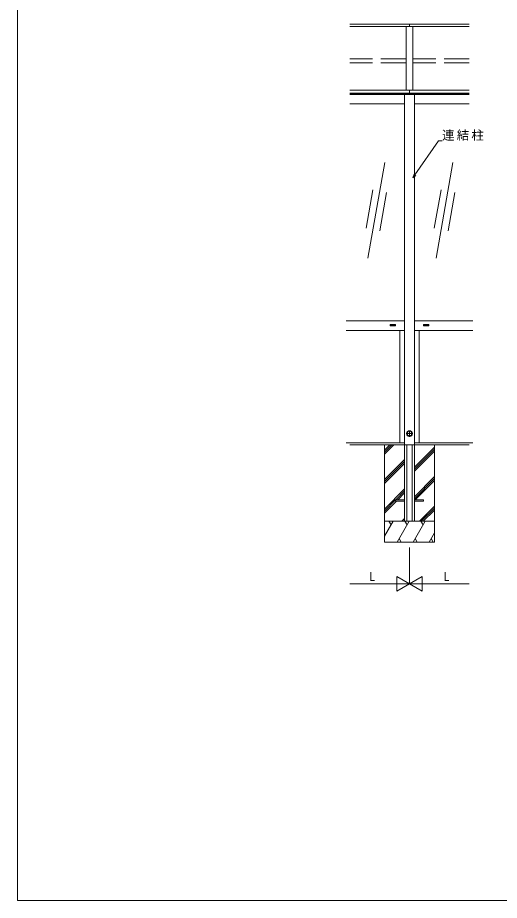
# Model space of a CAD drawing. Units: millimetres, scale not verified. Extents: x -7920 to 7920, y -12800 to 12773.
# Drawn here: x -7920 to -4457, y -12800 to -6458 of the extents above; entities that cross this region are included whole.
import ezdxf
from ezdxf.enums import TextEntityAlignment as Align

# ---------------------------------------------------------------- set-up
doc = ezdxf.new("R2010")
doc.units = ezdxf.units.MM
doc.header["$LTSCALE"] = 60
doc.linetypes.add('USER1', pattern=[4, 3, -1])
doc.linetypes.add('USER2', pattern=[13, 10, -1, 1, -1])
for name, color, linetype, lineweight in [('0-2_YKK_ZWAK', 7, 'Continuous', 18), ('0-3_YKK_A1', 4, 'Continuous', 18), ('0-4_YKK_D', 6, 'Continuous', 18), ('0-5_YKK_Z1', 7, 'Continuous', 18)]:
    doc.layers.add(name, color=color, linetype=linetype, lineweight=lineweight)
doc.styles.add('ＭＳ ゴシック', font='')
doc.styles.get('ＭＳ ゴシック').set_extended_font_data('MS Gothic')

msp = doc.modelspace()

# ---------------------------------------------------------------- linework, layer by layer
at = {"layer": '0-2_YKK_ZWAK'}
for p, q in [((-7920, -12800), (-7920, 12160)), ((7920, -12800), (-7920, -12800))]:
    msp.add_line(p, q, dxfattribs=at)
at = {"layer": '0-3_YKK_A1'}
for p, q in [((-4673.34, -6505.7), (-5533.34, -6505.7)), ((-4673.34, -6521.71), (-5533.34, -6521.71)), ((-5128.34, -6521.71), (-5128.34, -6979.07)), ((-5103.34, -6505.7), (-5103.34, -6521.71)), ((-5078.34, -6521.71), (-5078.34, -6979.07)), ((-5533.34, -6979.07), (-4673.34, -6979.07)), ((-4673.34, -7001.94), (-5533.34, -7001.94)), ((-4673.34, -7005.94), (-5533.34, -7005.94)), ((-4673.34, -7009.94), (-5533.34, -7009.94)), ((-5138.34, -7009.94), (-5138.34, -10076.94)), ((-5103.34, -6979.07), (-5103.34, -7001.94)), ((-5075.84, -7001.94), (-5075.84, -7009.94)), ((-5068.34, -7009.94), (-5068.34, -10076.94)), ((-5138.34, -7076.94), (-5533.34, -7076.94)), ((-4673.34, -7076.94), (-5068.34, -7076.94)), ((-5280.74, -7498.08), (-5402.3, -8187.45)), ((-4790.74, -7498.08), (-4912.3, -8187.45)), ((-5366.45, -7696.21), (-5415.07, -7971.96)), ((-5267.97, -7713.58), (-5316.59, -7989.32)), ((-4876.45, -7696.21), (-4925.07, -7971.96)), ((-4777.97, -7713.58), (-4826.59, -7989.32)), ((-5138.34, -8636.94), (-5558.34, -8636.94)), ((-5242.34, -8670.74), (-5242.34, -8664.94)), ((-5241.34, -8663.94), (-5204.34, -8663.94)), ((-5238.34, -8671.74), (-5241.34, -8671.74)), ((-5238.34, -8671.74), (-5238.34, -8665.84)), ((-5238.34, -8665.84), (-5207.34, -8665.84)), ((-5207.39, -8666.14), (-5238.29, -8666.14)), ((-5238.29, -8671.64), (-5238.29, -8666.14)), ((-5238.29, -8668.48), (-5223.34, -8668.48)), ((-5238.29, -8669.93), (-5207.39, -8669.93)), ((-5207.39, -8671.64), (-5238.29, -8671.64)), ((-5222.34, -8663.94), (-5223.34, -8663.94)), ((-5222.34, -8667.24), (-5223.34, -8667.24)), ((-5223.34, -8669.33), (-5223.34, -8667.24)), ((-5223.34, -8669.33), (-5222.34, -8669.33)), ((-5222.34, -8669.33), (-5222.34, -8667.24)), ((-5222.34, -8668.48), (-5207.39, -8668.48)), ((-5207.39, -8666.14), (-5207.39, -8671.64)), ((-5207.34, -8671.74), (-5207.34, -8665.84)), ((-5204.34, -8671.74), (-5207.34, -8671.74)), ((-5203.34, -8664.94), (-5203.34, -8670.74)), ((-5068.34, -8636.94), (-4648.34, -8636.94)), ((-5003.34, -8664.94), (-5003.34, -8670.74)), ((-4965.34, -8663.94), (-5002.34, -8663.94)), ((-5002.34, -8671.74), (-4999.34, -8671.74)), ((-4999.34, -8671.74), (-4999.34, -8665.84)), ((-4968.34, -8665.84), (-4999.34, -8665.84)), ((-4999.29, -8666.14), (-4968.39, -8666.14)), ((-4999.29, -8666.14), (-4999.29, -8671.64)), ((-4984.34, -8668.48), (-4999.29, -8668.48)), ((-4968.39, -8669.93), (-4999.29, -8669.93)), ((-4999.29, -8671.64), (-4968.39, -8671.64)), ((-4984.34, -8663.94), (-4983.34, -8663.94)), ((-4984.34, -8667.24), (-4983.34, -8667.24)), ((-4984.34, -8669.33), (-4984.34, -8667.24)), ((-4983.34, -8669.33), (-4984.34, -8669.33)), ((-4983.34, -8669.33), (-4983.34, -8667.24)), ((-4968.39, -8668.48), (-4983.34, -8668.48)), ((-4968.39, -8671.64), (-4968.39, -8666.14)), ((-4968.34, -8671.74), (-4968.34, -8665.84)), ((-4968.34, -8671.74), (-4965.34, -8671.74)), ((-4964.34, -8670.74), (-4964.34, -8664.94)), ((-5138.34, -8706.94), (-5558.34, -8706.94)), ((-5173.34, -8706.94), (-5173.34, -9511.94)), ((-5068.34, -8706.94), (-4648.34, -8706.94)), ((-5033.34, -8706.94), (-5033.34, -9511.94)), ((-5080.34, -9446.94), (-5126.34, -9446.94)), ((-5118.09, -9435.55), (-5118.09, -9458.32)), ((-5088.59, -9458.32), (-5088.59, -9435.55)), ((-5558.34, -9511.94), (-5138.34, -9511.94)), ((-5115.81, -9460.62), (-5090.88, -9460.62)), ((-5068.34, -9511.94), (-4648.34, -9511.94)), ((-5121.34, -9526.94), (-5121.34, -10076.94)), ((-5085.34, -9526.94), (-5085.34, -10076.94)), ((-5203.34, -9931.44), (-5203.34, -9922.44)), ((-5203.34, -9922.44), (-5138.34, -9922.44)), ((-5138.34, -9931.44), (-5203.34, -9931.44)), ((-5068.34, -9922.44), (-5003.34, -9922.44)), ((-5003.34, -9931.44), (-5068.34, -9931.44)), ((-5003.34, -9922.44), (-5003.34, -9931.44))]:
    msp.add_line(p, q, dxfattribs=at)
at = {"layer": '0-3_YKK_A1', "linetype": 'USER1'}
for p, q in [((-5128.34, -6754.62), (-5533.34, -6754.62)), ((-5128.34, -6783.26), (-5533.34, -6783.26)), ((-4673.34, -6754.62), (-5078.34, -6754.62)), ((-4673.34, -6783.26), (-5078.34, -6783.26))]:
    msp.add_line(p, q, dxfattribs=at)
at = {"layer": '0-3_YKK_A1', "linetype": 'USER2'}
msp.add_line((-5103.34, -9469.96), (-5103.34, -9423.91), dxfattribs=at)
at = {"layer": '0-3_YKK_A1'}
for radius in [21, 20.67, 19]:
    msp.add_circle((-5103.34, -9446.94), radius, dxfattribs=at)
for centre, radius, start, end in [((-5241.34, -8664.94), 1, 90, 180), ((-5241.34, -8670.74), 1, 180, 270), ((-5204.34, -8664.94), 1, 0, 90), ((-5204.34, -8670.74), 1, 270, 0), ((-5002.34, -8664.94), 1, 90, 180), ((-5002.34, -8670.74), 1, 180, 270), ((-4965.34, -8664.94), 1, 0, 90), ((-4965.34, -8670.74), 1, 270, 0), ((-5103.34, -9446.94), 18.63, 142.33411, 217.66589), ((-5103.34, -9446.92), 18.47, 36.99411, 143.00589), ((-5103.34, -9446.94), 18.63, 322.33411, 37.66589), ((-5103.34, -9446.94), 18.51, 217.1554, 227.66433), ((-5103.34, -9446.94), 18.51, 227.66433, 312.33567), ((-5103.34, -9446.94), 18.51, 312.33567, 322.8446)]:
    msp.add_arc(centre, radius, start, end, dxfattribs=at)
at = {"layer": '0-4_YKK_D'}
for p, q in [((-5063.83, -7587.76), (-4895.3, -7343.92)), ((-4895.3, -7343.92), (-4869.2, -7343.92)), ((-5078.33, -7608.74), (-5069.45, -7583.88)), ((-5078.33, -7608.74), (-5063.83, -7587.76)), ((-5058.21, -7591.65), (-5078.33, -7608.74)), ((-5103.34, -10264.43), (-5103.34, -10527.94)), ((-5103.34, -10264.43), (-5103.34, -10527.94)), ((-5208.34, -10526.94), (-5533.34, -10526.94)), ((-5103.34, -10526.94), (-5285.21, -10526.94)), ((-5194.28, -10474.44), (-5194.28, -10579.44)), ((-5103.34, -10526.94), (-5194.28, -10474.44)), ((-5103.34, -10526.94), (-5194.28, -10579.44)), ((-5103.34, -10526.94), (-5012.41, -10474.44)), ((-5103.34, -10526.94), (-4921.48, -10526.94)), ((-5103.34, -10526.94), (-5012.41, -10579.44)), ((-5012.41, -10579.44), (-5012.41, -10474.44)), ((-4998.34, -10526.94), (-4673.34, -10526.94))]:
    msp.add_line(p, q, dxfattribs=at)
at = {"layer": '0-5_YKK_Z1'}
for p, q in [((-5533.34, -9526.94), (-4673.34, -9526.94)), ((-5283.34, -9526.94), (-5283.34, -10226.94)), ((-5283.34, -9593.48), (-5216.8, -9526.94)), ((-5283.34, -9579.34), (-5230.94, -9526.94)), ((-5283.34, -9565.2), (-5245.08, -9526.94)), ((-5068.34, -9688.56), (-4923.34, -9543.56)), ((-5068.34, -9702.71), (-4923.34, -9557.71)), ((-5068.34, -9716.85), (-4923.34, -9571.85)), ((-4923.34, -9526.94), (-4923.34, -10226.94)), ((-5283.34, -9777.33), (-5138.34, -9632.33)), ((-5283.34, -9791.47), (-5138.34, -9646.47)), ((-5283.34, -9805.61), (-5138.34, -9660.61)), ((-5068.34, -9900.69), (-4923.34, -9755.7)), ((-5068.34, -9914.84), (-4923.34, -9769.84)), ((-5061.8, -9922.44), (-4923.34, -9783.98)), ((-5283.34, -9989.46), (-5138.34, -9844.46)), ((-5202.18, -9922.44), (-5138.34, -9858.6)), ((-5188.03, -9922.44), (-5138.34, -9872.75)), ((-5188.03, -9922.44), (-5138.34, -9872.75)), ((-5283.34, -10003.6), (-5203.34, -9923.6)), ((-5283.34, -10017.75), (-5197.03, -9931.44)), ((-5032.45, -10076.94), (-4923.34, -9967.83)), ((-5018.31, -10076.94), (-4923.34, -9981.97)), ((-5004.17, -10076.94), (-4923.34, -9996.11)), ((-5283.34, -10184.39), (-5221.3, -10076.94)), ((-4923.34, -10076.94), (-5283.34, -10076.94)), ((-5236.3, -10102.92), (-5251.3, -10076.94)), ((-5192.44, -10226.94), (-5105.83, -10076.94)), ((-5158.69, -10076.94), (-5138.34, -10056.59)), ((-5144.54, -10076.94), (-5138.34, -10070.74)), ((-5120.83, -10102.92), (-5135.83, -10076.94)), ((-5077.87, -10226.94), (-4991.26, -10076.94)), ((-5006.26, -10102.92), (-5021.26, -10076.94)), ((-5177.44, -10200.96), (-5162.44, -10226.94)), ((-5062.87, -10200.96), (-5047.87, -10226.94)), ((-4962.4, -10226.94), (-4923.34, -10159.3)), ((-4947.4, -10200.96), (-4932.4, -10226.94)), ((-5283.34, -10226.94), (-4923.34, -10226.94))]:
    msp.add_line(p, q, dxfattribs=at)

# ---------------------------------------------------------------- texts
at = {"layer": '0-4_YKK_D', "color": 7, "style": 'ＭＳ ゴシック'}
for p in [(-5394.84, -10526.14), (-4859.84, -10526.14)]:
    msp.add_text('L', height=65.98, dxfattribs=at).set_placement(p, align=Align.BOTTOM_LEFT)
at = {"layer": '0-4_YKK_D', "color": 7, "insert": (-4869.2, -7343.32), "char_height": 65.98, "attachment_point": 7, "style": 'ＭＳ ゴシック'}
msp.add_mtext('\\T1.17;連結柱', dxfattribs=at)

doc.saveas('drawing.dxf')
